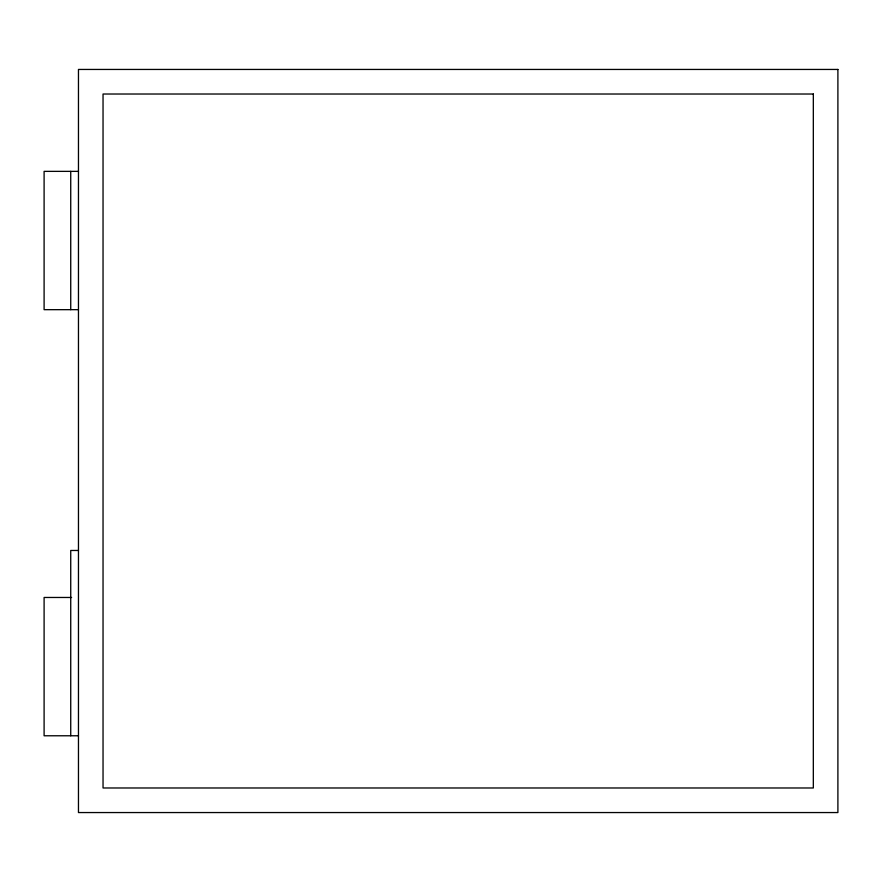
<?xml version="1.0" encoding="UTF-8"?>
<svg xmlns="http://www.w3.org/2000/svg" width="882" height="882" viewBox="0 0 882 882"><rect width="100%" height="100%" fill="white"/><g stroke="black" fill="none" stroke-linecap="round" stroke-linejoin="round"><path stroke-width="1.32" d="M78.465 171.362L44.1 171.362L44.1 309.67L78.465 309.67M78.465 550.467L70.736 550.467L70.736 735.775M71.596 597.467L44.1 597.467L44.1 735.775L78.465 735.775M70.736 171.362L70.736 309.67M837.9 69.446L78.465 69.446L78.465 812.554L837.9 812.554L837.9 69.446M813.325 94.021L103.04 94.021L103.04 787.979L813.325 787.979L813.325 94.021"/></g></svg>
